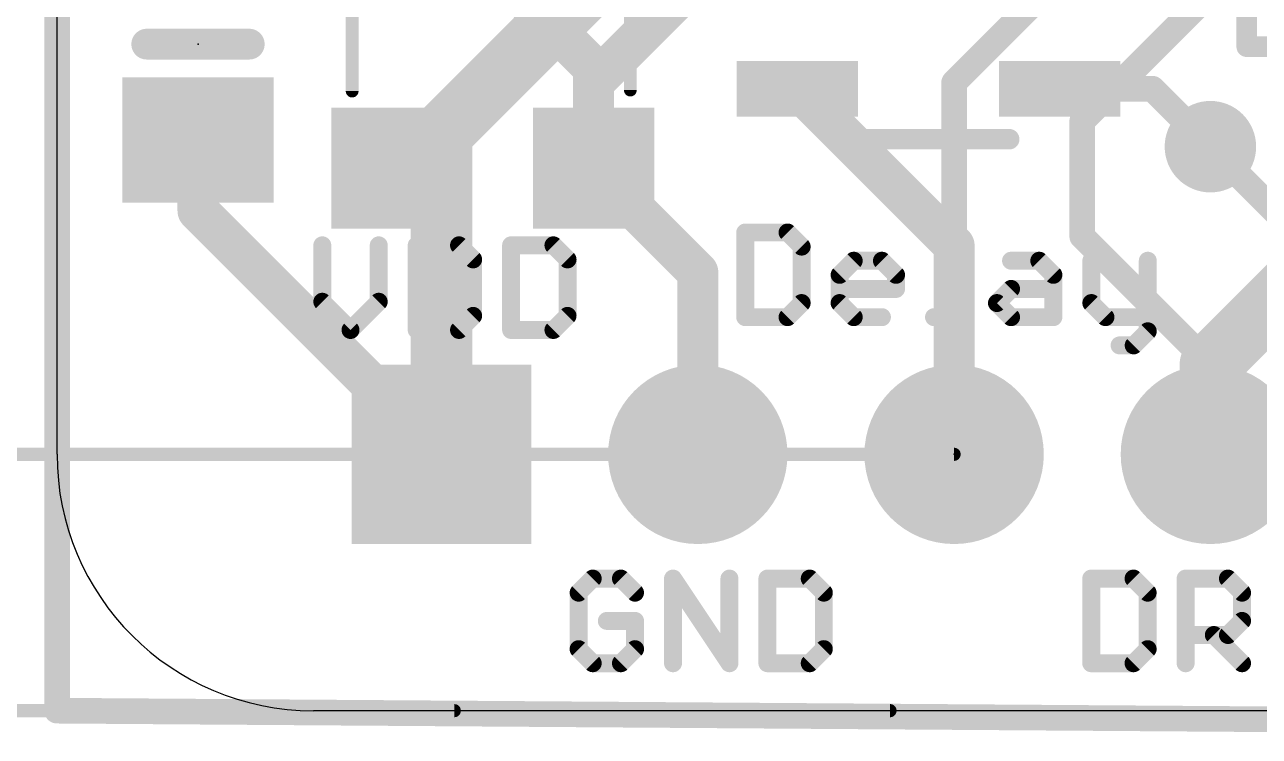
# Model space of a CAD drawing. Extents: x -9 to 27.7, y -5.6 to 26.4.
# Drawn here: x -1.84 to 10.39, y -0.64 to 6.42 of the extents above; entities that cross this region are included whole.
import ezdxf

# ---------------------------------------------------------------- set-up
doc = ezdxf.new("R2010")
doc.units = 0
for name, color, linetype in [('1', 12, 'CONTINUOUS'), ('16', 132, 'CONTINUOUS'), ('17', 110, 'CONTINUOUS'), ('18', 110, 'CONTINUOUS'), ('20', 53, 'CONTINUOUS'), ('21', 40, 'CONTINUOUS'), ('23', 53, 'CONTINUOUS'), ('47', 253, 'CONTINUOUS')]:
    doc.layers.add(name, color=color, linetype=linetype)

# ---------------------------------------------------------------- blocks, each defined once
blk = doc.blocks.new('RECT')
blk.add_solid([(-0.5, -0.5), (0.5, -0.5), (-0.5, 0.5), (0.5, 0.5)])
blk = doc.blocks.new('SQUAREP')
blk.add_solid([(-0.5, -0.5), (0.5, -0.5), (-0.5, 0.5), (0.5, 0.5)])
blk = doc.blocks.new('ROUNDP')
at = {"const_width": 0.5}
blk.add_lwpolyline([(0, -0.25, 1), (0, 0.25, 1), (0, -0.25)], format="xyb", dxfattribs=at)
blk = doc.blocks.new('ROUNDV')
at = {"const_width": 0.5}
blk.add_lwpolyline([(0, -0.25, 1), (0, 0.25, 1), (0, -0.25)], format="xyb", dxfattribs=at)

msp = doc.modelspace()

# ---------------------------------------------------------------- linework, layer by layer
at = {"layer": '1'}
for points, const_width in [([(2.921, 6.858), (3.794, 5.985)], 0.4064), ([(4.683, 6.731), (3.794, 5.842)], 0.4064), ([(3.794, 5.985), (3.794, 5.842)], 0.4064), ([(3.794, 5.842), (3.794, 4.9945)], 0.4064), ([(5.812, 5.781), (7.366, 4.227)], 0.4064), ([(8.412, 5.781), (9.332, 5.781)], 0.254), ([(9.332, 5.781), (9.906, 5.207)], 0.254), ([(-0.127, 5.273), (-0.127, 4.572)], 0.4064), ([(11.938, 5.08), (9.906, 3.048)], 0.6096), ([(3.794, 4.9945), (4.826, 3.9625)], 0.4064), ([(-0.127, 4.572), (2.286, 2.159)], 0.4064), ([(7.366, 4.227), (7.366, 2.159)], 0.4064), ([(4.826, 3.9625), (4.826, 2.159)], 0.4064), ([(9.906, 3.048), (9.906, 2.159)], 0.6096)]:
    msp.add_lwpolyline(points, dxfattribs=dict(at, const_width=const_width))
for points, const_width in [([(3.8956, 5.985, 1), (3.6924, 5.985)], 0.2032), ([(3.7222, 5.9132, 1), (3.8658, 6.0568)], 0.2032), ([(3.8956, 5.842, 1), (3.6924, 5.842)], 0.2032), ([(3.7222, 5.9138, 1), (3.8658, 5.7702)], 0.2032), ([(3.6924, 5.842, 1), (3.8956, 5.842)], 0.2032), ([(5.8838, 5.8528, 1), (5.7402, 5.7092)], 0.2032), ([(8.412, 5.8445, 1), (8.412, 5.7175)], 0.127), ([(9.3769, 5.8259, 1), (9.2871, 5.7361)], 0.127), ([(9.332, 5.7175, 1), (9.332, 5.8445)], 0.127), ([(-0.0254, 5.273, 1), (-0.2286, 5.273)], 0.2032), ([(9.8611, 5.1621, 1), (9.9509, 5.2519)], 0.127), ([(3.8658, 5.0663, 1), (3.7222, 4.9227)], 0.2032), ([(3.6924, 4.9945, 1), (3.8956, 4.9945)], 0.2032), ([(-0.0552, 4.6438, 1), (-0.1988, 4.5002)], 0.2032), ([(-0.2286, 4.572, 1), (-0.0254, 4.572)], 0.2032), ([(7.4676, 4.227, 1), (7.2644, 4.227)], 0.2032), ([(7.2942, 4.1552, 1), (7.4378, 4.2988)], 0.2032), ([(4.9276, 3.9625, 1), (4.7244, 3.9625)], 0.2032), ([(4.7542, 3.8907, 1), (4.8978, 4.0343)], 0.2032), ([(9.7982, 3.1558, 1), (10.0138, 2.9402)], 0.3048), ([(10.0584, 3.048, 1), (9.7536, 3.048)], 0.3048), ([(2.2142, 2.0872, 1), (2.3578, 2.2308)], 0.2032), ([(4.7244, 2.159, 1), (4.9276, 2.159)], 0.2032), ([(7.2644, 2.159, 1), (7.4676, 2.159)], 0.2032), ([(9.7536, 2.159, 1), (10.0584, 2.159)], 0.3048)]:
    msp.add_lwpolyline(points, format="xyb", dxfattribs=dict(at, const_width=const_width))
at = {"layer": '16'}
for points, const_width in [([(-1.524, -0.381), (-1.524, 18.684)], 0.254), ([(4.572, 7.62), (2.286, 5.334)], 0.6096), ([(10.541, 7.366), (8.636, 5.461)], 0.254), ([(8.636, 7.112), (7.366, 5.842)], 0.254), ([(7.366, 5.842), (7.366, 2.159)], 0.254), ([(2.286, 5.334), (2.286, 2.159)], 0.6096), ([(8.636, 5.461), (8.636, 4.318)], 0.254), ([(9.906, 5.207), (12.446, 2.667)], 0.254), ([(8.636, 4.318), (9.906, 3.048)], 0.254), ([(9.906, 3.048), (9.906, 2.159)], 0.254), ([(16.383, -0.508), (-1.524, -0.381)], 0.254)]:
    msp.add_lwpolyline(points, dxfattribs=dict(at, const_width=const_width))
for points, const_width in [([(7.4295, 5.842, 1), (7.3025, 5.842)], 0.127), ([(7.3211, 5.8869, 1), (7.4109, 5.7971)], 0.127), ([(2.4384, 5.334, 1), (2.1336, 5.334)], 0.3048), ([(2.1782, 5.4418, 1), (2.3938, 5.2262)], 0.3048), ([(8.6995, 5.461, 1), (8.5725, 5.461)], 0.127), ([(8.5911, 5.5059, 1), (8.6809, 5.4161)], 0.127), ([(9.9509, 5.2519, 1), (9.8611, 5.1621)], 0.127), ([(8.6809, 4.3629, 1), (8.5911, 4.2731)], 0.127), ([(8.5725, 4.318, 1), (8.6995, 4.318)], 0.127), ([(9.9695, 3.048, 1), (9.8425, 3.048)], 0.127), ([(9.8611, 3.0031, 1), (9.9509, 3.0929)], 0.127), ([(2.1336, 2.159, 1), (2.4384, 2.159)], 0.3048), ([(7.3025, 2.159, 1), (7.4295, 2.159)], 0.127), ([(9.8425, 2.159, 1), (9.9695, 2.159)], 0.127), ([(-1.5235, -0.3175, 1), (-1.5245, -0.4445)], 0.127), ([(-1.5875, -0.381, 1), (-1.4605, -0.381)], 0.127)]:
    msp.add_lwpolyline(points, format="xyb", dxfattribs=dict(at, const_width=const_width))
at = {"layer": '20'}
for p, q in [((-1.524, 2.159), (-1.524, 16.129)), ((13.716, -0.381), (1.016, -0.381))]:
    msp.add_line(p, q, dxfattribs=at)
msp.add_arc((1.016, 2.159), 2.54, 180, 270, dxfattribs=at)
at = {"layer": '21'}
for points, const_width in [([(4.1575, 8.268), (4.1575, 5.768)], 0.127), ([(1.4005, 8.248), (1.4005, 5.758)], 0.127), ([(10.2656, 6.1976), (10.2656, 7.5104)], 0.2032), ([(-0.635, 6.223), (0.381, 6.223)], 0.3048), ([(11.2244, 6.1976), (10.2656, 6.1976)], 0.2032), ([(6.312, 5.281), (7.912, 5.281)], 0.2032), ([(5.2959, 4.3568), (5.2959, 3.5179)], 0.1778), ([(5.7154, 4.3568), (5.2959, 4.3568)], 0.1778), ([(5.8552, 4.217), (5.7154, 4.3568)], 0.1778), ([(7.1669, 4.3568), (7.3068, 4.3568)], 0.1778), ([(7.3068, 4.3568), (7.3068, 3.5179)], 0.1778), ([(1.1049, 4.2298), (1.1049, 3.6705)], 0.1778), ([(1.6642, 3.6705), (1.6642, 4.2298)], 0.1778), ([(2.0404, 4.2298), (2.0404, 3.3909)], 0.1778), ([(2.4599, 4.2298), (2.0404, 4.2298)], 0.1778), ([(2.5997, 4.09), (2.4599, 4.2298)], 0.1778), ([(2.9759, 4.2298), (2.9759, 3.3909)], 0.1778), ([(3.3954, 4.2298), (2.9759, 4.2298)], 0.1778), ([(3.5352, 4.09), (3.3954, 4.2298)], 0.1778), ([(5.8552, 3.6577), (5.8552, 4.217)], 0.1778), ([(2.5997, 3.5307), (2.5997, 4.09)], 0.1778), ([(3.5352, 3.5307), (3.5352, 4.09)], 0.1778), ([(6.2314, 3.9374), (6.3712, 4.0772)], 0.1778), ([(6.3712, 4.0772), (6.6509, 4.0772)], 0.1778), ([(6.6509, 4.0772), (6.7907, 3.9374)], 0.1778), ([(7.9304, 4.0772), (8.2101, 4.0772)], 0.1778), ([(8.2101, 4.0772), (8.3499, 3.9374)], 0.1778), ([(8.7261, 4.0772), (8.7261, 3.6577)], 0.1778), ([(9.2854, 4.0772), (9.2854, 3.3781)], 0.1778), ([(6.2314, 3.6577), (6.2314, 3.9374)], 0.1778), ([(6.7907, 3.9374), (6.7907, 3.7975)], 0.1778), ([(8.3499, 3.9374), (8.3499, 3.5179)], 0.1778), ([(6.7907, 3.7975), (6.2314, 3.7975)], 0.1778), ([(7.7906, 3.6577), (7.9304, 3.7975)], 0.1778), ([(7.9304, 3.7975), (8.3499, 3.7975)], 0.1778), ([(1.1049, 3.6705), (1.3845, 3.3909)], 0.1778), ([(1.3845, 3.3909), (1.6642, 3.6705)], 0.1778), ([(5.7154, 3.5179), (5.8552, 3.6577)], 0.1778), ([(6.3712, 3.5179), (6.2314, 3.6577)], 0.1778), ([(7.9304, 3.5179), (7.7906, 3.6577)], 0.1778), ([(8.7261, 3.6577), (8.866, 3.5179)], 0.1778), ([(2.4599, 3.3909), (2.5997, 3.5307)], 0.1778), ([(3.3954, 3.3909), (3.5352, 3.5307)], 0.1778), ([(5.2959, 3.5179), (5.7154, 3.5179)], 0.1778), ([(6.6509, 3.5179), (6.3712, 3.5179)], 0.1778), ([(7.1669, 3.5179), (7.4466, 3.5179)], 0.1778), ([(8.3499, 3.5179), (7.9304, 3.5179)], 0.1778), ([(8.866, 3.5179), (9.2854, 3.5179)], 0.1778), ([(2.0404, 3.3909), (2.4599, 3.3909)], 0.1778), ([(2.9759, 3.3909), (3.3954, 3.3909)], 0.1778), ([(9.2854, 3.3781), (9.1456, 3.2383)], 0.1778), ([(9.1456, 3.2383), (9.0058, 3.2383)], 0.1778), ([(3.7847, 0.9278), (3.6449, 0.788)], 0.1778), ([(4.0644, 0.9278), (3.7847, 0.9278)], 0.1778), ([(4.2042, 0.788), (4.0644, 0.9278)], 0.1778), ([(4.5804, 0.0889), (4.5804, 0.9278)], 0.1778), ([(4.5804, 0.9278), (5.1397, 0.0889)], 0.1778), ([(5.1397, 0.0889), (5.1397, 0.9278)], 0.1778), ([(5.5159, 0.9278), (5.5159, 0.0889)], 0.1778), ([(5.9354, 0.9278), (5.5159, 0.9278)], 0.1778), ([(6.0752, 0.788), (5.9354, 0.9278)], 0.1778), ([(8.7249, 0.9278), (8.7249, 0.0889)], 0.1778), ([(9.1444, 0.9278), (8.7249, 0.9278)], 0.1778), ([(9.2842, 0.788), (9.1444, 0.9278)], 0.1778), ([(9.6604, 0.0889), (9.6604, 0.9278)], 0.1778), ([(9.6604, 0.9278), (10.0799, 0.9278)], 0.1778), ([(10.0799, 0.9278), (10.2197, 0.788)], 0.1778), ([(3.6449, 0.788), (3.6449, 0.2287)], 0.1778), ([(6.0752, 0.2287), (6.0752, 0.788)], 0.1778), ([(9.2842, 0.2287), (9.2842, 0.788)], 0.1778), ([(10.2197, 0.788), (10.2197, 0.5084)], 0.1778), ([(4.2042, 0.5084), (3.9245, 0.5084)], 0.1778), ([(4.2042, 0.2287), (4.2042, 0.5084)], 0.1778), ([(10.2197, 0.5084), (10.0799, 0.3685)], 0.1778), ([(10.0799, 0.3685), (9.6604, 0.3685)], 0.1778), ([(9.9401, 0.3685), (10.2197, 0.0889)], 0.1778), ([(3.6449, 0.2287), (3.7847, 0.0889)], 0.1778), ([(4.0644, 0.0889), (4.2042, 0.2287)], 0.1778), ([(5.9354, 0.0889), (6.0752, 0.2287)], 0.1778), ([(9.1444, 0.0889), (9.2842, 0.2287)], 0.1778), ([(3.7847, 0.0889), (4.0644, 0.0889)], 0.1778), ([(5.5159, 0.0889), (5.9354, 0.0889)], 0.1778), ([(8.7249, 0.0889), (9.1444, 0.0889)], 0.1778)]:
    msp.add_lwpolyline(points, dxfattribs=dict(at, const_width=const_width))
for points, const_width in [([(-0.635, 6.2992, 1), (-0.635, 6.1468)], 0.1524), ([(0.381, 6.1468, 1), (0.381, 6.2992)], 0.1524), ([(10.2656, 6.2484, 1), (10.2656, 6.1468)], 0.1016), ([(10.2148, 6.1976, 1), (10.3164, 6.1976)], 0.1016), ([(1.3688, 5.758, 1), (1.4323, 5.758)], 0.0635), ([(4.1258, 5.768, 1), (4.1893, 5.768)], 0.0635), ([(6.312, 5.3318, 1), (6.312, 5.2302)], 0.1016), ([(7.912, 5.2302, 1), (7.912, 5.3318)], 0.1016), ([(5.3404, 4.3568, 1), (5.2515, 4.3568)], 0.0889), ([(5.2959, 4.4013, 1), (5.2959, 4.3124)], 0.0889), ([(5.7468, 4.3882, 1), (5.6839, 4.3254)], 0.0889), ([(5.7154, 4.3124, 1), (5.7154, 4.4013)], 0.0889), ([(7.1669, 4.4013, 1), (7.1669, 4.3124)], 0.0889), ([(7.3512, 4.3568, 1), (7.2623, 4.3568)], 0.0889), ([(7.3068, 4.3124, 1), (7.3068, 4.4013)], 0.0889), ([(1.1494, 4.2298, 1), (1.0604, 4.2298)], 0.0889), ([(1.7086, 4.2298, 1), (1.6197, 4.2298)], 0.0889), ([(2.0404, 4.2743, 1), (2.0404, 4.1854)], 0.0889), ([(2.0849, 4.2298, 1), (1.996, 4.2298)], 0.0889), ([(2.4913, 4.2612, 1), (2.4284, 4.1984)], 0.0889), ([(2.4599, 4.1854, 1), (2.4599, 4.2743)], 0.0889), ([(2.9759, 4.2743, 1), (2.9759, 4.1854)], 0.0889), ([(3.0204, 4.2298, 1), (2.9315, 4.2298)], 0.0889), ([(3.4268, 4.2612, 1), (3.364, 4.1984)], 0.0889), ([(3.3954, 4.1854, 1), (3.3954, 4.2743)], 0.0889), ([(5.8996, 4.217, 1), (5.8107, 4.217)], 0.0889), ([(5.8237, 4.1856, 1), (5.8866, 4.2484)], 0.0889), ([(2.6441, 4.09, 1), (2.5552, 4.09)], 0.0889), ([(2.5683, 4.0586, 1), (2.6311, 4.1214)], 0.0889), ([(3.5797, 4.09, 1), (3.4908, 4.09)], 0.0889), ([(3.5038, 4.0586, 1), (3.5666, 4.1214)], 0.0889), ([(6.3712, 4.1216, 1), (6.3712, 4.0327)], 0.0889), ([(6.4027, 4.0457, 1), (6.3398, 4.1086)], 0.0889), ([(6.6823, 4.1086, 1), (6.6194, 4.0457)], 0.0889), ([(6.6509, 4.0327, 1), (6.6509, 4.1216)], 0.0889), ([(7.9304, 4.1216, 1), (7.9304, 4.0327)], 0.0889), ([(8.2415, 4.1086, 1), (8.1786, 4.0457)], 0.0889), ([(8.2101, 4.0327, 1), (8.2101, 4.1216)], 0.0889), ([(8.7706, 4.0772, 1), (8.6817, 4.0772)], 0.0889), ([(9.3299, 4.0772, 1), (9.241, 4.0772)], 0.0889), ([(6.2, 3.9688, 1), (6.2628, 3.9059)], 0.0889), ([(6.2759, 3.9374, 1), (6.187, 3.9374)], 0.0889), ([(6.8351, 3.9374, 1), (6.7462, 3.9374)], 0.0889), ([(6.7593, 3.9059, 1), (6.8221, 3.9688)], 0.0889), ([(8.3943, 3.9374, 1), (8.3054, 3.9374)], 0.0889), ([(8.3185, 3.9059, 1), (8.3813, 3.9688)], 0.0889), ([(6.2314, 3.842, 1), (6.2314, 3.7531)], 0.0889), ([(6.7462, 3.7975, 1), (6.8351, 3.7975)], 0.0889), ([(6.7907, 3.7531, 1), (6.7907, 3.842)], 0.0889), ([(7.9304, 3.842, 1), (7.9304, 3.7531)], 0.0889), ([(7.9619, 3.7661, 1), (7.899, 3.829)], 0.0889), ([(8.3499, 3.7531, 1), (8.3499, 3.842)], 0.0889), ([(1.0604, 3.6705, 1), (1.1494, 3.6705)], 0.0889), ([(1.1363, 3.702, 1), (1.0735, 3.6391)], 0.0889), ([(1.6197, 3.6705, 1), (1.7086, 3.6705)], 0.0889), ([(1.6956, 3.6391, 1), (1.6327, 3.702)], 0.0889), ([(5.8107, 3.6577, 1), (5.8996, 3.6577)], 0.0889), ([(5.8866, 3.6263, 1), (5.8237, 3.6891)], 0.0889), ([(6.2628, 3.6891, 1), (6.2, 3.6263)], 0.0889), ([(6.187, 3.6577, 1), (6.2759, 3.6577)], 0.0889), ([(7.822, 3.6891, 1), (7.7592, 3.6263)], 0.0889), ([(7.7592, 3.6891, 1), (7.822, 3.6263)], 0.0889), ([(8.6817, 3.6577, 1), (8.7706, 3.6577)], 0.0889), ([(8.7576, 3.6891, 1), (8.6947, 3.6263)], 0.0889), ([(2.5552, 3.5307, 1), (2.6441, 3.5307)], 0.0889), ([(2.6311, 3.4993, 1), (2.5683, 3.5621)], 0.0889), ([(3.4908, 3.5307, 1), (3.5797, 3.5307)], 0.0889), ([(3.5666, 3.4993, 1), (3.5038, 3.5621)], 0.0889), ([(5.2959, 3.5623, 1), (5.2959, 3.4735)], 0.0889), ([(5.2515, 3.5179, 1), (5.3404, 3.5179)], 0.0889), ([(5.6839, 3.5493, 1), (5.7468, 3.4865)], 0.0889), ([(5.7154, 3.4735, 1), (5.7154, 3.5623)], 0.0889), ([(6.3712, 3.5623, 1), (6.3712, 3.4735)], 0.0889), ([(6.3398, 3.4865, 1), (6.4027, 3.5493)], 0.0889), ([(6.6509, 3.4735, 1), (6.6509, 3.5623)], 0.0889), ([(7.1669, 3.5623, 1), (7.1669, 3.4735)], 0.0889), ([(7.2623, 3.5179, 1), (7.3512, 3.5179)], 0.0889), ([(7.4466, 3.4735, 1), (7.4466, 3.5623)], 0.0889), ([(7.9304, 3.5623, 1), (7.9304, 3.4735)], 0.0889), ([(7.899, 3.4865, 1), (7.9619, 3.5493)], 0.0889), ([(8.3054, 3.5179, 1), (8.3943, 3.5179)], 0.0889), ([(8.3499, 3.4735, 1), (8.3499, 3.5623)], 0.0889), ([(8.866, 3.5623, 1), (8.866, 3.4735)], 0.0889), ([(8.8345, 3.4865, 1), (8.8974, 3.5493)], 0.0889), ([(9.2854, 3.4735, 1), (9.2854, 3.5623)], 0.0889), ([(1.3531, 3.4223, 1), (1.416, 3.3595)], 0.0889), ([(1.3531, 3.3595, 1), (1.416, 3.4223)], 0.0889), ([(2.0404, 3.4354, 1), (2.0404, 3.3465)], 0.0889), ([(1.996, 3.3909, 1), (2.0849, 3.3909)], 0.0889), ([(2.4284, 3.4223, 1), (2.4913, 3.3595)], 0.0889), ([(2.4599, 3.3465, 1), (2.4599, 3.4354)], 0.0889), ([(2.9759, 3.4354, 1), (2.9759, 3.3465)], 0.0889), ([(2.9315, 3.3909, 1), (3.0204, 3.3909)], 0.0889), ([(3.364, 3.4223, 1), (3.4268, 3.3595)], 0.0889), ([(3.3954, 3.3465, 1), (3.3954, 3.4354)], 0.0889), ([(9.3168, 3.3467, 1), (9.254, 3.4095)], 0.0889), ([(9.0058, 3.2827, 1), (9.0058, 3.1938)], 0.0889), ([(9.1142, 3.2697, 1), (9.177, 3.2068)], 0.0889), ([(9.1456, 3.1938, 1), (9.1456, 3.2827)], 0.0889), ([(9.241, 3.3781, 1), (9.3299, 3.3781)], 0.0889), ([(3.7847, 0.9723, 1), (3.7847, 0.8834)], 0.0889), ([(3.8161, 0.8964, 1), (3.7533, 0.9592)], 0.0889), ([(4.0958, 0.9592, 1), (4.0329, 0.8964)], 0.0889), ([(4.0644, 0.8834, 1), (4.0644, 0.9723)], 0.0889), ([(4.6174, 0.9525, 1), (4.5434, 0.9032)], 0.0889), ([(4.6249, 0.9278, 1), (4.536, 0.9278)], 0.0889), ([(5.1841, 0.9278, 1), (5.0952, 0.9278)], 0.0889), ([(5.5159, 0.9723, 1), (5.5159, 0.8834)], 0.0889), ([(5.5604, 0.9278, 1), (5.4715, 0.9278)], 0.0889), ([(5.9668, 0.9592, 1), (5.904, 0.8964)], 0.0889), ([(5.9354, 0.8834, 1), (5.9354, 0.9723)], 0.0889), ([(8.7249, 0.9723, 1), (8.7249, 0.8834)], 0.0889), ([(8.7693, 0.9278, 1), (8.6805, 0.9278)], 0.0889), ([(9.1758, 0.9592, 1), (9.1129, 0.8964)], 0.0889), ([(9.1444, 0.8834, 1), (9.1444, 0.9723)], 0.0889), ([(9.6604, 0.9723, 1), (9.6604, 0.8834)], 0.0889), ([(9.7049, 0.9278, 1), (9.616, 0.9278)], 0.0889), ([(10.1113, 0.9592, 1), (10.0484, 0.8964)], 0.0889), ([(10.0799, 0.8834, 1), (10.0799, 0.9723)], 0.0889), ([(3.6894, 0.788, 1), (3.6005, 0.788)], 0.0889), ([(3.6135, 0.8194, 1), (3.6763, 0.7566)], 0.0889), ([(4.1727, 0.7566, 1), (4.2356, 0.8194)], 0.0889), ([(6.1197, 0.788, 1), (6.0308, 0.788)], 0.0889), ([(6.0438, 0.7566, 1), (6.1066, 0.8194)], 0.0889), ([(9.3286, 0.788, 1), (9.2397, 0.788)], 0.0889), ([(9.2527, 0.7566, 1), (9.3156, 0.8194)], 0.0889), ([(10.2641, 0.788, 1), (10.1752, 0.788)], 0.0889), ([(10.1883, 0.7566, 1), (10.2511, 0.8194)], 0.0889), ([(3.9245, 0.5528, 1), (3.9245, 0.4639)], 0.0889), ([(4.2486, 0.5084, 1), (4.1597, 0.5084)], 0.0889), ([(4.2042, 0.4639, 1), (4.2042, 0.5528)], 0.0889), ([(10.1752, 0.5084, 1), (10.2641, 0.5084)], 0.0889), ([(10.2511, 0.4769, 1), (10.1883, 0.5398)], 0.0889), ([(9.6604, 0.413, 1), (9.6604, 0.3241)], 0.0889), ([(9.9715, 0.4, 1), (9.9086, 0.3371)], 0.0889), ([(10.0484, 0.4, 1), (10.1113, 0.3371)], 0.0889), ([(10.0799, 0.3241, 1), (10.0799, 0.413)], 0.0889), ([(3.6763, 0.2601, 1), (3.6135, 0.1973)], 0.0889), ([(3.6005, 0.2287, 1), (3.6894, 0.2287)], 0.0889), ([(4.1597, 0.2287, 1), (4.2486, 0.2287)], 0.0889), ([(4.2356, 0.1973, 1), (4.1727, 0.2601)], 0.0889), ([(6.0308, 0.2287, 1), (6.1197, 0.2287)], 0.0889), ([(6.1066, 0.1973, 1), (6.0438, 0.2601)], 0.0889), ([(9.2397, 0.2287, 1), (9.3286, 0.2287)], 0.0889), ([(9.3156, 0.1973, 1), (9.2527, 0.2601)], 0.0889), ([(3.7847, 0.1334, 1), (3.7847, 0.0445)], 0.0889), ([(3.7533, 0.0575, 1), (3.8161, 0.1203)], 0.0889), ([(4.0329, 0.1203, 1), (4.0958, 0.0575)], 0.0889), ([(4.0644, 0.0445, 1), (4.0644, 0.1334)], 0.0889), ([(4.536, 0.0889, 1), (4.6249, 0.0889)], 0.0889), ([(5.0952, 0.0889, 1), (5.1841, 0.0889)], 0.0889), ([(5.1027, 0.0642, 1), (5.1767, 0.1136)], 0.0889), ([(5.5159, 0.1334, 1), (5.5159, 0.0445)], 0.0889), ([(5.4715, 0.0889, 1), (5.5604, 0.0889)], 0.0889), ([(5.904, 0.1203, 1), (5.9668, 0.0575)], 0.0889), ([(5.9354, 0.0445, 1), (5.9354, 0.1334)], 0.0889), ([(8.7249, 0.1334, 1), (8.7249, 0.0445)], 0.0889), ([(8.6805, 0.0889, 1), (8.7693, 0.0889)], 0.0889), ([(9.1129, 0.1203, 1), (9.1758, 0.0575)], 0.0889), ([(9.1444, 0.0445, 1), (9.1444, 0.1334)], 0.0889), ([(9.616, 0.0889, 1), (9.7049, 0.0889)], 0.0889), ([(10.1883, 0.0575, 1), (10.2511, 0.1203)], 0.0889)]:
    msp.add_lwpolyline(points, format="xyb", dxfattribs=dict(at, const_width=const_width))
at = {"layer": '23'}
for p in [(-0.127, 6.223), (7.366, 2.159)]:
    msp.add_point(p, dxfattribs=at)
at = {"layer": '47', "const_width": 0.13}
for points in [[(7.366, 2.159), (-4.871, 2.159)], [(2.413, -0.381), (-8.554, -0.381)], [(6.731, -0.381), (-4.871, -0.381)]]:
    msp.add_lwpolyline(points, dxfattribs=at)
at = {"layer": '47', "const_width": 0.065}
for points in [[(7.366, 2.1265, 1), (7.366, 2.1915)], [(2.413, -0.4135, 1), (2.413, -0.3485)], [(6.731, -0.4135, 1), (6.731, -0.3485)]]:
    msp.add_lwpolyline(points, format="xyb", dxfattribs=at)

# ---------------------------------------------------------------- block references
at = {"layer": '1'}
for p, xscale, yscale, rotation in [((5.812, 5.781), 0.55, 1.2, 270), ((8.412, 5.781), 0.55, 1.2, 270), ((-0.127, 5.273), 1.24, 1.5, 90)]:
    msp.add_blockref('RECT', p, dxfattribs=dict(at, xscale=xscale, yscale=yscale, rotation=rotation))
at = {"layer": '1', "xscale": 1.2, "yscale": 1.2}
for p in [(1.794, 4.9945), (3.794, 4.9945)]:
    msp.add_blockref('RECT', p, dxfattribs=at)
at = {"layer": '17', "xscale": 1.778, "yscale": 1.778, "rotation": 90}
for name, p in [('SQUAREP', (2.286, 2.159)), ('SQUAREP', (2.286, 2.159)), ('ROUNDP', (4.826, 2.159)), ('ROUNDP', (4.826, 2.159)), ('ROUNDP', (7.366, 2.159)), ('ROUNDP', (7.366, 2.159)), ('ROUNDP', (9.906, 2.159)), ('ROUNDP', (9.906, 2.159))]:
    msp.add_blockref(name, p, dxfattribs=at)
at = {"layer": '18', "xscale": 0.9064, "yscale": 0.9064}
msp.add_blockref('ROUNDV', (9.906, 5.207), dxfattribs=at)
msp.add_blockref('ROUNDV', (9.906, 5.207), dxfattribs=at)

doc.saveas('drawing.dxf')
